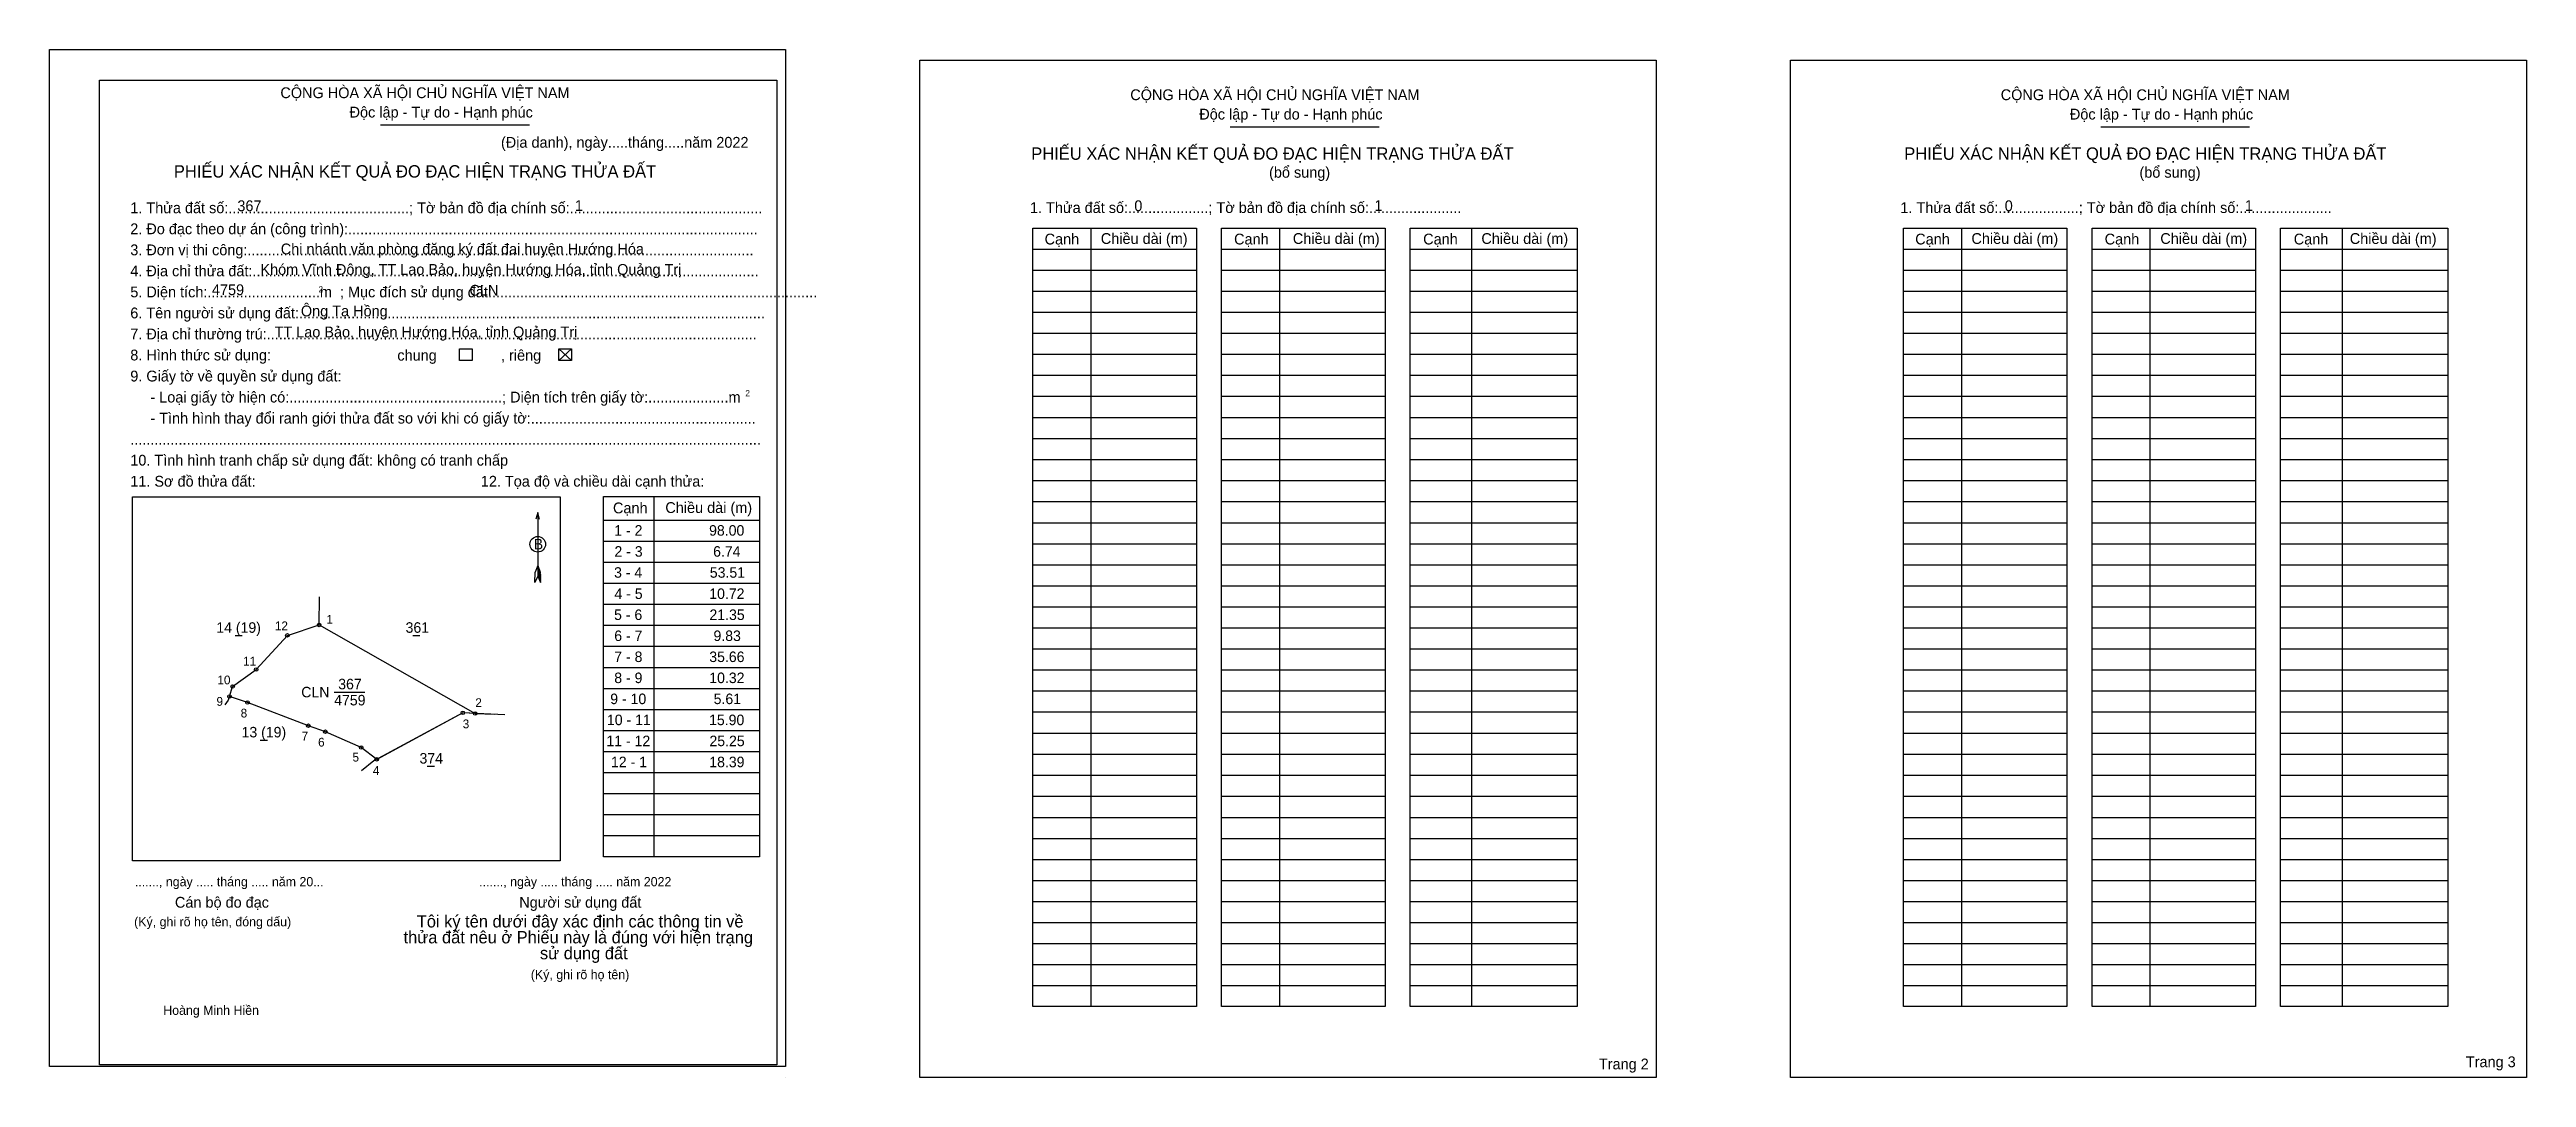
# Model space of a CAD drawing. Extents: x 538346 to 539699, y 1838072 to 1838634.
import ezdxf

# ---------------------------------------------------------------- set-up
doc = ezdxf.new("R2010")
doc.units = 0
for name, color, linetype in [('Level 1', 7, 'Continuous'), ('Level 10', 7, 'Continuous'), ('Level 11', 7, 'Continuous'), ('Level 12', 7, 'Continuous'), ('Level 13', 7, 'Continuous'), ('Level 15', 7, 'Continuous'), ('Level 2', 7, 'Continuous'), ('Level 27', 7, 'Continuous'), ('Level 3', 7, 'Continuous'), ('Level 36', 7, 'Continuous'), ('Level 48', 7, 'Continuous'), ('Level 50', 7, 'Continuous'), ('Level 52', 7, 'Continuous'), ('Level 57', 7, 'Continuous'), ('Level 6', 7, 'Continuous'), ('Level 9', 7, 'Continuous')]:
    doc.layers.add(name, color=color, linetype=linetype)

msp = doc.modelspace()

# ---------------------------------------------------------------- linework, layer by layer
at = {"layer": 'Level 1'}
for p, q in [((538346.2, 1838627.8), (538346.2, 1838627.8)), ((538821.7, 1838627.8), (538821.7, 1838627.8)), ((538527, 1838592.5), (538608.3, 1838592.5)), ((538991.2, 1838591.4), (539072.5, 1838591.4)), ((539466.8, 1838591.4), (539548.1, 1838591.4)), ((538915.1, 1838536.1), (538915.1, 1838110.4)), ((539018.1, 1838536.1), (539018.1, 1838110.4)), ((539123, 1838536.1), (539123, 1838110.4)), ((539390.6, 1838536.1), (539390.6, 1838110.4)), ((539493.6, 1838536.1), (539493.6, 1838110.4)), ((539598.6, 1838536.1), (539598.6, 1838110.4)), ((538883.4, 1838524.6), (538972.8, 1838524.6)), ((538986.5, 1838524.6), (539075.8, 1838524.6)), ((539089.5, 1838524.6), (539180.7, 1838524.6)), ((539359, 1838524.6), (539448.3, 1838524.6)), ((539462, 1838524.6), (539551.3, 1838524.6)), ((539565, 1838524.6), (539656.3, 1838524.6)), ((538883.4, 1838513.1), (538972.8, 1838513.1)), ((538883.4, 1838501.6), (538972.8, 1838501.6)), ((538986.5, 1838513.1), (539075.8, 1838513.1)), ((538986.5, 1838501.6), (539075.8, 1838501.6)), ((539089.5, 1838513.1), (539180.7, 1838513.1)), ((539089.5, 1838501.6), (539180.7, 1838501.6)), ((539359, 1838513.1), (539448.3, 1838513.1)), ((539359, 1838501.6), (539448.3, 1838501.6)), ((539462, 1838513.1), (539551.3, 1838513.1)), ((539462, 1838501.6), (539551.3, 1838501.6)), ((539565, 1838513.1), (539656.3, 1838513.1)), ((539565, 1838501.6), (539656.3, 1838501.6)), ((538883.4, 1838490.1), (538972.8, 1838490.1)), ((538986.5, 1838490.1), (539075.8, 1838490.1)), ((539089.5, 1838490.1), (539180.7, 1838490.1)), ((539359, 1838490.1), (539448.3, 1838490.1)), ((539462, 1838490.1), (539551.3, 1838490.1)), ((539565, 1838490.1), (539656.3, 1838490.1)), ((538883.4, 1838478.6), (538972.8, 1838478.6)), ((538986.5, 1838478.6), (539075.8, 1838478.6)), ((539089.5, 1838478.6), (539180.7, 1838478.6)), ((539359, 1838478.6), (539448.3, 1838478.6)), ((539462, 1838478.6), (539551.3, 1838478.6)), ((539565, 1838478.6), (539656.3, 1838478.6)), ((538624.4, 1838470), (538631.3, 1838463.6)), ((538624.4, 1838463.6), (538631.3, 1838470)), ((538883.4, 1838467.1), (538972.8, 1838467.1)), ((538986.5, 1838467.1), (539075.8, 1838467.1)), ((539089.5, 1838467.1), (539180.7, 1838467.1)), ((539359, 1838467.1), (539448.3, 1838467.1)), ((539462, 1838467.1), (539551.3, 1838467.1)), ((539565, 1838467.1), (539656.3, 1838467.1)), ((538883.4, 1838455.6), (538972.8, 1838455.6)), ((538986.5, 1838455.6), (539075.8, 1838455.6)), ((539089.5, 1838455.6), (539180.7, 1838455.6)), ((539359, 1838455.6), (539448.3, 1838455.6)), ((539462, 1838455.6), (539551.3, 1838455.6)), ((539565, 1838455.6), (539656.3, 1838455.6)), ((538883.4, 1838444.1), (538972.8, 1838444.1)), ((538883.4, 1838432.5), (538972.8, 1838432.5)), ((538986.5, 1838444.1), (539075.8, 1838444.1)), ((538986.5, 1838432.5), (539075.8, 1838432.5)), ((539089.5, 1838444.1), (539180.7, 1838444.1)), ((539089.5, 1838432.5), (539180.7, 1838432.5)), ((539359, 1838444.1), (539448.3, 1838444.1)), ((539359, 1838432.5), (539448.3, 1838432.5)), ((539462, 1838444.1), (539551.3, 1838444.1)), ((539462, 1838432.5), (539551.3, 1838432.5)), ((539565, 1838444.1), (539656.3, 1838444.1)), ((539565, 1838432.5), (539656.3, 1838432.5)), ((538883.4, 1838421), (538972.8, 1838421)), ((538986.5, 1838421), (539075.8, 1838421)), ((539089.5, 1838421), (539180.7, 1838421)), ((539359, 1838421), (539448.3, 1838421)), ((539462, 1838421), (539551.3, 1838421)), ((539565, 1838421), (539656.3, 1838421)), ((538883.4, 1838409.5), (538972.8, 1838409.5)), ((538986.5, 1838409.5), (539075.8, 1838409.5)), ((539089.5, 1838409.5), (539180.7, 1838409.5)), ((539359, 1838409.5), (539448.3, 1838409.5)), ((539462, 1838409.5), (539551.3, 1838409.5)), ((539565, 1838409.5), (539656.3, 1838409.5)), ((538883.4, 1838398), (538972.8, 1838398)), ((538986.5, 1838398), (539075.8, 1838398)), ((539089.5, 1838398), (539180.7, 1838398)), ((539359, 1838398), (539448.3, 1838398)), ((539462, 1838398), (539551.3, 1838398)), ((539565, 1838398), (539656.3, 1838398)), ((538391.5, 1838389.2), (538391.5, 1838389.2)), ((538612.9, 1838380.6), (538612.9, 1838345.8)), ((538676.4, 1838389.3), (538676.4, 1838192.3)), ((538883.4, 1838386.5), (538972.8, 1838386.5)), ((538986.5, 1838386.5), (539075.8, 1838386.5)), ((539089.5, 1838386.5), (539180.7, 1838386.5)), ((539359, 1838386.5), (539448.3, 1838386.5)), ((539462, 1838386.5), (539551.3, 1838386.5)), ((539565, 1838386.5), (539656.3, 1838386.5)), ((538648.8, 1838376.4), (538734.1, 1838376.4)), ((538648.8, 1838364.9), (538734.1, 1838364.9)), ((538883.4, 1838375), (538972.8, 1838375)), ((538986.5, 1838375), (539075.8, 1838375)), ((539089.5, 1838375), (539180.7, 1838375)), ((539359, 1838375), (539448.3, 1838375)), ((539462, 1838375), (539551.3, 1838375)), ((539565, 1838375), (539656.3, 1838375)), ((538612.9, 1838351.6), (538611.4, 1838348)), ((538612.9, 1838351.6), (538614.3, 1838348)), ((538612.9, 1838351.1), (538614.3, 1838347.5)), ((538648.8, 1838353.4), (538734.1, 1838353.4)), ((538883.4, 1838363.5), (538972.8, 1838363.5)), ((538883.4, 1838352), (538972.8, 1838352)), ((538986.5, 1838363.5), (539075.8, 1838363.5)), ((538986.5, 1838352), (539075.8, 1838352)), ((539089.5, 1838363.5), (539180.7, 1838363.5)), ((539089.5, 1838352), (539180.7, 1838352)), ((539359, 1838363.5), (539448.3, 1838363.5)), ((539359, 1838352), (539448.3, 1838352)), ((539462, 1838363.5), (539551.3, 1838363.5)), ((539462, 1838352), (539551.3, 1838352)), ((539565, 1838363.5), (539656.3, 1838363.5)), ((539565, 1838352), (539656.3, 1838352)), ((538611.3, 1838342.3), (538611.4, 1838348)), ((538612.9, 1838345.8), (538611.3, 1838342.3)), ((538612.9, 1838350.6), (538614.3, 1838347)), ((538612.9, 1838350.1), (538614.4, 1838346.5)), ((538612.9, 1838349.6), (538614.4, 1838346)), ((538612.9, 1838349.1), (538614.4, 1838345.5)), ((538612.9, 1838348.6), (538614.4, 1838344.9)), ((538612.9, 1838348.1), (538614.4, 1838344.4)), ((538612.9, 1838347.6), (538614.4, 1838343.9)), ((538612.9, 1838347.1), (538614.4, 1838343.4)), ((538612.9, 1838346.6), (538614.4, 1838342.9)), ((538612.9, 1838345.8), (538614.4, 1838342.3)), ((538614.4, 1838342.3), (538614.3, 1838348)), ((538648.8, 1838341.9), (538734.1, 1838341.9)), ((538883.4, 1838340.5), (538972.8, 1838340.5)), ((538986.5, 1838340.5), (539075.8, 1838340.5)), ((539089.5, 1838340.5), (539180.7, 1838340.5)), ((539359, 1838340.5), (539448.3, 1838340.5)), ((539462, 1838340.5), (539551.3, 1838340.5)), ((539565, 1838340.5), (539656.3, 1838340.5)), ((538648.8, 1838330.4), (538734.1, 1838330.4)), ((538883.4, 1838329), (538972.8, 1838329)), ((538986.5, 1838329), (539075.8, 1838329)), ((539089.5, 1838329), (539180.7, 1838329)), ((539359, 1838329), (539448.3, 1838329)), ((539462, 1838329), (539551.3, 1838329)), ((539565, 1838329), (539656.3, 1838329)), ((538648.8, 1838318.9), (538734.1, 1838318.9)), ((538883.4, 1838317.5), (538972.8, 1838317.5)), ((538986.5, 1838317.5), (539075.8, 1838317.5)), ((539089.5, 1838317.5), (539180.7, 1838317.5)), ((539359, 1838317.5), (539448.3, 1838317.5)), ((539462, 1838317.5), (539551.3, 1838317.5)), ((539565, 1838317.5), (539656.3, 1838317.5)), ((538648.8, 1838307.4), (538734.1, 1838307.4)), ((538883.4, 1838306), (538972.8, 1838306)), ((538986.5, 1838306), (539075.8, 1838306)), ((539089.5, 1838306), (539180.7, 1838306)), ((539359, 1838306), (539448.3, 1838306)), ((539462, 1838306), (539551.3, 1838306)), ((539565, 1838306), (539656.3, 1838306)), ((538648.8, 1838295.9), (538734.1, 1838295.9)), ((538648.8, 1838284.4), (538734.1, 1838284.4)), ((538883.4, 1838294.5), (538972.8, 1838294.5)), ((538986.5, 1838294.5), (539075.8, 1838294.5)), ((539089.5, 1838294.5), (539180.7, 1838294.5)), ((539359, 1838294.5), (539448.3, 1838294.5)), ((539462, 1838294.5), (539551.3, 1838294.5)), ((539565, 1838294.5), (539656.3, 1838294.5)), ((538648.8, 1838272.9), (538734.1, 1838272.9)), ((538883.4, 1838283), (538972.8, 1838283)), ((538883.4, 1838271.5), (538972.8, 1838271.5)), ((538986.5, 1838283), (539075.8, 1838283)), ((538986.5, 1838271.5), (539075.8, 1838271.5)), ((539089.5, 1838283), (539180.7, 1838283)), ((539089.5, 1838271.5), (539180.7, 1838271.5)), ((539359, 1838283), (539448.3, 1838283)), ((539359, 1838271.5), (539448.3, 1838271.5)), ((539462, 1838283), (539551.3, 1838283)), ((539462, 1838271.5), (539551.3, 1838271.5)), ((539565, 1838283), (539656.3, 1838283)), ((539565, 1838271.5), (539656.3, 1838271.5)), ((538648.8, 1838261.4), (538734.1, 1838261.4)), ((538883.4, 1838260), (538972.8, 1838260)), ((538986.5, 1838260), (539075.8, 1838260)), ((539089.5, 1838260), (539180.7, 1838260)), ((539359, 1838260), (539448.3, 1838260)), ((539462, 1838260), (539551.3, 1838260)), ((539565, 1838260), (539656.3, 1838260)), ((538648.8, 1838249.9), (538734.1, 1838249.9)), ((538883.4, 1838248.5), (538972.8, 1838248.5)), ((538986.5, 1838248.5), (539075.8, 1838248.5)), ((539089.5, 1838248.5), (539180.7, 1838248.5)), ((539359, 1838248.5), (539448.3, 1838248.5)), ((539462, 1838248.5), (539551.3, 1838248.5)), ((539565, 1838248.5), (539656.3, 1838248.5)), ((538648.8, 1838238.4), (538734.1, 1838238.4)), ((538883.4, 1838237), (538972.8, 1838237)), ((538986.5, 1838237), (539075.8, 1838237)), ((539089.5, 1838237), (539180.7, 1838237)), ((539359, 1838237), (539448.3, 1838237)), ((539462, 1838237), (539551.3, 1838237)), ((539565, 1838237), (539656.3, 1838237)), ((538648.8, 1838226.9), (538734.1, 1838226.9)), ((538883.4, 1838225.5), (538972.8, 1838225.5)), ((538986.5, 1838225.5), (539075.8, 1838225.5)), ((539089.5, 1838225.5), (539180.7, 1838225.5)), ((539359, 1838225.5), (539448.3, 1838225.5)), ((539462, 1838225.5), (539551.3, 1838225.5)), ((539565, 1838225.5), (539656.3, 1838225.5)), ((538648.8, 1838215.4), (538734.1, 1838215.4)), ((538648.8, 1838203.9), (538734.1, 1838203.9)), ((538883.4, 1838213.9), (538972.8, 1838213.9)), ((538883.4, 1838202.4), (538972.8, 1838202.4)), ((538986.5, 1838213.9), (539075.8, 1838213.9)), ((538986.5, 1838202.4), (539075.8, 1838202.4)), ((539089.5, 1838213.9), (539180.7, 1838213.9)), ((539089.5, 1838202.4), (539180.7, 1838202.4)), ((539359, 1838213.9), (539448.3, 1838213.9)), ((539359, 1838202.4), (539448.3, 1838202.4)), ((539462, 1838213.9), (539551.3, 1838213.9)), ((539462, 1838202.4), (539551.3, 1838202.4)), ((539565, 1838213.9), (539656.3, 1838213.9)), ((539565, 1838202.4), (539656.3, 1838202.4)), ((538625.2, 1838190.1), (538625.2, 1838190.1)), ((538883.4, 1838190.9), (538972.8, 1838190.9)), ((538986.5, 1838190.9), (539075.8, 1838190.9)), ((539089.5, 1838190.9), (539180.7, 1838190.9)), ((539359, 1838190.9), (539448.3, 1838190.9)), ((539462, 1838190.9), (539551.3, 1838190.9)), ((539565, 1838190.9), (539656.3, 1838190.9)), ((538883.4, 1838179.4), (538972.8, 1838179.4)), ((538986.5, 1838179.4), (539075.8, 1838179.4)), ((539089.5, 1838179.4), (539180.7, 1838179.4)), ((539359, 1838179.4), (539448.3, 1838179.4)), ((539462, 1838179.4), (539551.3, 1838179.4)), ((539565, 1838179.4), (539656.3, 1838179.4)), ((538883.4, 1838167.9), (538972.8, 1838167.9)), ((538986.5, 1838167.9), (539075.8, 1838167.9)), ((539089.5, 1838167.9), (539180.7, 1838167.9)), ((539359, 1838167.9), (539448.3, 1838167.9)), ((539462, 1838167.9), (539551.3, 1838167.9)), ((539565, 1838167.9), (539656.3, 1838167.9)), ((538883.4, 1838156.4), (538972.8, 1838156.4)), ((538986.5, 1838156.4), (539075.8, 1838156.4)), ((539089.5, 1838156.4), (539180.7, 1838156.4)), ((539359, 1838156.4), (539448.3, 1838156.4)), ((539462, 1838156.4), (539551.3, 1838156.4)), ((539565, 1838156.4), (539656.3, 1838156.4)), ((538883.4, 1838144.9), (538972.8, 1838144.9)), ((538986.5, 1838144.9), (539075.8, 1838144.9)), ((539089.5, 1838144.9), (539180.7, 1838144.9)), ((539359, 1838144.9), (539448.3, 1838144.9)), ((539462, 1838144.9), (539551.3, 1838144.9)), ((539565, 1838144.9), (539656.3, 1838144.9)), ((538883.4, 1838133.4), (538972.8, 1838133.4)), ((538883.4, 1838121.9), (538972.8, 1838121.9)), ((538986.5, 1838133.4), (539075.8, 1838133.4)), ((538986.5, 1838121.9), (539075.8, 1838121.9)), ((539089.5, 1838133.4), (539180.7, 1838133.4)), ((539089.5, 1838121.9), (539180.7, 1838121.9)), ((539359, 1838133.4), (539448.3, 1838133.4)), ((539359, 1838121.9), (539448.3, 1838121.9)), ((539462, 1838133.4), (539551.3, 1838133.4)), ((539462, 1838121.9), (539551.3, 1838121.9)), ((539565, 1838133.4), (539656.3, 1838133.4)), ((539565, 1838121.9), (539656.3, 1838121.9)), ((538748.3, 1838071.7), (538748.3, 1838071.7)), ((539223.8, 1838071.7), (539223.8, 1838071.7))]:
    msp.add_line(p, q, dxfattribs=at)
for points in [[(538883.4, 1838536.1), (538972.8, 1838536.1), (538972.8, 1838110.4), (538883.4, 1838110.4)], [(538986.5, 1838536.1), (539075.8, 1838536.1), (539075.8, 1838110.4), (538986.5, 1838110.4)], [(539089.5, 1838536.1), (539180.7, 1838536.1), (539180.7, 1838110.4), (539089.5, 1838110.4)], [(539359, 1838536.1), (539448.3, 1838536.1), (539448.3, 1838110.4), (539359, 1838110.4)], [(539462, 1838536.1), (539551.3, 1838536.1), (539551.3, 1838110.4), (539462, 1838110.4)], [(539565, 1838536.1), (539656.3, 1838536.1), (539656.3, 1838110.4), (539565, 1838110.4)], [(538391.5, 1838389.2), (538625.2, 1838389.2), (538625.2, 1838190.1), (538391.5, 1838190.1)], [(538648.8, 1838389.3), (538734.1, 1838389.3), (538734.1, 1838192.3), (538648.8, 1838192.3)]]:
    msp.add_lwpolyline(points, close=True, dxfattribs=at)
msp.add_lwpolyline([(538613.9, 1838376.9), (538612.9, 1838380.6), (538611.9, 1838376.9)], dxfattribs=at)
msp.add_circle((538612.9, 1838363.2), 4.25, dxfattribs=at)
at = {"layer": 'Level 10'}
msp.add_lwpolyline([(538493.5, 1838319.1), (538578.7, 1838270.7), (538572, 1838271), (538524.9, 1838245.6), (538516.4, 1838252.1), (538496.9, 1838260.7), (538487.6, 1838264), (538454.3, 1838276.7), (538444.5, 1838280), (538446.2, 1838285.4), (538459.1, 1838294.7), (538476.1, 1838313.4)], close=True, dxfattribs=at)
at = {"layer": 'Level 11'}
for centre in [(538476.1, 1838313.4), (538493.5, 1838319.1), (538493.5, 1838319.1), (538446.2, 1838285.4), (538459.1, 1838294.7), (538444.5, 1838280), (538454.3, 1838276.7), (538572, 1838271), (538578.7, 1838270.7), (538487.6, 1838264), (538496.9, 1838260.7), (538516.4, 1838252.1), (538524.9, 1838245.6)]:
    msp.add_circle(centre, 0.959, dxfattribs=at)
at = {"layer": 'Level 12'}
for p, q in [((538572, 1838271), (538523.4, 1838244.8)), ((538595, 1838270), (538572, 1838271))]:
    msp.add_line(p, q, dxfattribs=at)
at = {"layer": 'Level 15'}
for p, q in [((538443.8, 1838277.9), (538442, 1838275.5)), ((538523.4, 1838244.8), (538516.7, 1838239.3))]:
    msp.add_line(p, q, dxfattribs=at)
at = {"layer": 'Level 2'}
for points in [[(538346.2, 1838633.7), (538748.2, 1838633.7), (538748.2, 1838077.6), (538346.2, 1838077.6)], [(538821.7, 1838627.8), (539223.8, 1838627.8), (539223.8, 1838071.7), (538821.7, 1838071.7)], [(539297.3, 1838627.8), (539699.3, 1838627.8), (539699.3, 1838071.7), (539297.3, 1838071.7)]]:
    msp.add_lwpolyline(points, close=True, dxfattribs=at)
at = {"layer": 'Level 27'}
for p, q in [((538493.5, 1838319.1), (538493.7, 1838334.5)), ((538493.5, 1838319.1), (538493.7, 1838334.5)), ((538578.7, 1838270.7), (538589.3, 1838270.3))]:
    msp.add_line(p, q, dxfattribs=at)
at = {"layer": 'Level 3'}
msp.add_lwpolyline([(538373.4, 1838617), (538743.5, 1838617), (538743.5, 1838078.6), (538373.4, 1838078.6)], close=True, dxfattribs=at)
at = {"layer": 'Level 50'}
for points in [[(538570.1, 1838470), (538577, 1838470), (538577, 1838463.6), (538570.1, 1838463.6)], [(538624.4, 1838470), (538631.3, 1838470), (538631.3, 1838463.6), (538624.4, 1838463.6)]]:
    msp.add_lwpolyline(points, close=True, dxfattribs=at)
at = {"layer": 'Level 57'}
msp.add_line((538444.5, 1838280), (538443.8, 1838277.9), dxfattribs=at)
at = {"layer": 'Level 9'}
for p, q in [((538447.6, 1838313.3), (538451.5, 1838313.3)), ((538544.6, 1838313.3), (538548.5, 1838313.3)), ((538501.7, 1838282.4), (538518.4, 1838282.4)), ((538461.3, 1838256.1), (538465.3, 1838256.1)), ((538552.5, 1838241.8), (538556.5, 1838241.8))]:
    msp.add_line(p, q, dxfattribs=at)

# ---------------------------------------------------------------- texts
at = {"layer": 'Level 1'}
for s, height, p in [('CỘNG HÒA XÃ HỘI CHỦ NGHĨA VIỆT NAM', 5.906, (538472.3, 1838607.1)), ('CỘNG HÒA XÃ HỘI CHỦ NGHĨA VIỆT NAM', 5.906, (538936.6, 1838606)), ('CỘNG HÒA XÃ HỘI CHỦ NGHĨA VIỆT NAM', 5.906, (539412.1, 1838606)), ('Độc lập - Tự do - Hạnh phúc', 5.906, (538510.1, 1838596.5)), ('Độc lập - Tự do - Hạnh phúc', 5.906, (538974.3, 1838595.4)), ('Độc lập - Tự do - Hạnh phúc', 5.906, (539449.9, 1838595.4)), ('(Địa danh), ngày.....tháng.....năm 2022', 5.906, (538592.8, 1838580)), ('PHIẾU XÁC NHẬN KẾT QUẢ ĐO ĐẠC HIỆN TRẠNG THỬA ĐẤT', 6.75, (538882.5, 1838573.4)), ('PHIẾU XÁC NHẬN KẾT QUẢ ĐO ĐẠC HIỆN TRẠNG THỬA ĐẤT', 6.75, (539359.4, 1838573.4)), ('PHIẾU XÁC NHẬN KẾT QUẢ ĐO ĐẠC HIỆN TRẠNG THỬA ĐẤT', 6.75, (538414.1, 1838563.7)), ('(bổ sung)', 5.91, (539012.4, 1838563.6)), ('(bổ sung)', 5.91, (539487.9, 1838563.6)), ('1. Thửa đất số:.............................................; Tờ bản đồ địa chính số:................................................', 5.9058, (538390.3, 1838544.2)), ('1. Thửa đất số:....................; Tờ bản đồ địa chính số:.......................', 5.906, (538881.8, 1838544.3)), ('1. Thửa đất số:....................; Tờ bản đồ địa chính số:.......................', 5.906, (539357.3, 1838544.3)), ('3. Đơn vị thi công:..............................................................................................................................', 5.9058, (538390.3, 1838521.2)), ('2. Đo đạc theo dự án (công trình):......................................................................................................', 5.9058, (538390.3, 1838532.7)), ('Cạnh', 5.91, (538889.8, 1838527.1)), ('Chiều dài (m)', 5.906, (538920.5, 1838527.4)), ('Cạnh', 5.91, (538993.3, 1838527.1)), ('Chiều dài (m)', 5.906, (539025.4, 1838527.4)), ('Cạnh', 5.91, (539096.6, 1838527.1)), ('Chiều dài (m)', 5.906, (539128.4, 1838527.4)), ('Cạnh', 5.91, (539365.4, 1838527.1)), ('Chiều dài (m)', 5.906, (539396.1, 1838527.4)), ('Cạnh', 5.91, (539468.9, 1838527.1)), ('Chiều dài (m)', 5.906, (539499.3, 1838527.4)), ('Cạnh', 5.91, (539572.2, 1838527.1)), ('Chiều dài (m)', 5.906, (539602.8, 1838527.4)), ('4. Địa chỉ thửa đất:..............................................................................................................................', 5.9058, (538390.3, 1838509.7)), ('5. Diện tích:............................m  ; Mục đích sử dụng đất:.................................................................................', 5.9058, (538390.3, 1838498.2)), ('2', 3.37, (538493.1, 1838500.9)), ('6. Tên người sử dụng đất:....................................................................................................................', 5.9058, (538390.3, 1838486.7)), ('7. Địa chỉ thường trú:..........................................................................................................................', 5.9058, (538390.3, 1838475.2)), ('chung                , riêng', 5.906, (538536.2, 1838463.6)), ('9. Giấy tờ về quyền sử dụng đất:', 5.906, (538390.3, 1838452.2)), ('     - Loại giấy tờ hiện có:.....................................................; Diện tích trên giấy tờ:....................m', 5.9058, (538390.3, 1838440.7)), ('2', 3.37, (538726.3, 1838444.1)), ('     - Tình hình thay đổi ranh giới thửa đất so với khi có giấy tờ:........................................................', 5.9058, (538390.3, 1838429.2)), ('.............................................................................................................................................................', 5.9058, (538390.3, 1838417.7)), ('10. Tình hình tranh chấp sử dụng đất: không có tranh chấp', 5.906, (538390.3, 1838406.2)), ('11. Sơ đồ thửa đất:', 5.906, (538390.3, 1838394.7)), ('12. Tọa độ và chiều dài cạnh thửa:', 5.906, (538581.8, 1838394.7)), ('Cạnh', 5.91, (538654, 1838380.1)), ('Chiều dài (m)', 5.906, (538682.6, 1838380.3)), ('B', 5.75, (538610.7, 1838360.4)), ('......., ngày ..... tháng ..... năm 20...', 5.062, (538392.8, 1838176.2)), ('......., ngày ..... tháng ..... năm 2022', 5.062, (538580.9, 1838176.2)), ('Cán bộ đo đạc', 5.906, (538414.7, 1838164.5)), ('Người sử dụng đất', 5.906, (538602.8, 1838164.5)), ('(Ký, ghi rõ họ tên, đóng dấu)', 5.062, (538392.4, 1838154.3)), ('thửa đất nêu ở Phiếu này là đúng với hiện trạng', 6.711, (538539.6, 1838145)), ('Tôi ký tên dưới đây xác định các thông tin về', 6.711, (538546.8, 1838153.7)), ('sử dụng đất', 6.711, (538614.1, 1838136.3)), ('(Ký, ghi rõ họ tên)', 5.062, (538609.1, 1838125.4)), ('Hoàng Minh Hiền', 5.062, (538408.3, 1838105.9)), ('Trang 2', 5.91, (539192.6, 1838076.1)), ('Trang 3', 5.91, (539666.2, 1838077.3))]:
    msp.add_text(s, height=height, dxfattribs=at).set_placement(p)
at = {"layer": 'Level 13'}
for s, p in [('CLN', (538483.7, 1838279.5)), ('367', (538503.9, 1838283.9)), ('4759', (538501.7, 1838275.1))]:
    msp.add_text(s, height=5.75, dxfattribs=at).set_placement(p)
at = {"layer": 'Level 36'}
for s, p in [('14 (19)', (538437.3, 1838314.8)), ('361', (538540.7, 1838314.8)), ('13 (19)', (538451.1, 1838257.6)), ('374', (538548.3, 1838243.3))]:
    msp.add_text(s, height=5.75, dxfattribs=at).set_placement(p)
at = {"layer": 'Level 48'}
msp.add_text('8. Hình thức sử dụng:', height=5.906, dxfattribs=at).set_placement((538390.3, 1838463.7))
at = {"layer": 'Level 52'}
for s, p in [('1 - 2', (538654.7, 1838367.9)), ('98.00', (538706.5, 1838367.9)), ('2 - 3', (538654.8, 1838356.4)), ('6.74', (538708.7, 1838356.4)), ('3 - 4', (538654.6, 1838344.9)), ('4 - 5', (538654.8, 1838333.3)), ('53.51', (538706.9, 1838344.9)), ('10.72', (538706.6, 1838333.3)), ('5 - 6', (538654.6, 1838321.8)), ('21.35', (538706.7, 1838321.8)), ('6 - 7', (538654.7, 1838310.3)), ('9.83', (538708.9, 1838310.3)), ('7 - 8', (538654.7, 1838298.8)), ('35.66', (538706.6, 1838298.8)), ('8 - 9', (538654.7, 1838287.3)), ('10.32', (538706.6, 1838287.3)), ('10 - 11', (538650.7, 1838264.3)), ('9 - 10', (538652.5, 1838275.8)), ('15.90', (538706.5, 1838264.3)), ('5.61', (538709, 1838275.8)), ('11 - 12', (538650.4, 1838252.8)), ('25.25', (538706.7, 1838252.8)), ('12 - 1', (538652.9, 1838241.3)), ('18.39', (538706.6, 1838241.3))]:
    msp.add_text(s, height=5.75, dxfattribs=at).set_placement(p)
at = {"layer": 'Level 6'}
for s, height, p in [('367', 5.91, (538448.8, 1838545.3)), ('1', 5.91, (538633.2, 1838545.4)), ('0', 5.91, (538938.8, 1838545.3)), ('1', 5.91, (539070, 1838545.4)), ('0', 5.91, (539414.3, 1838545.3)), ('1', 5.91, (539545.5, 1838545.4)), ('Chi nhánh văn phòng đăng ký đất đai huyện Hướng Hóa', 5.906, (538472.5, 1838521.7)), ('Khóm Vĩnh Đông, TT Lao Bảo, huyện Hướng Hóa, tỉnh Quảng Trị', 5.906, (538461.4, 1838510.5)), ('4759', 5.91, (538434.9, 1838499.4)), ('CLN', 5.91, (538575.6, 1838499.1)), ('Ông Tạ Hồng', 5.906, (538483.5, 1838487.8)), ('TT Lao Bảo, huyện Hướng Hóa, tỉnh Quảng Trị', 5.906, (538469.1, 1838476.3))]:
    msp.add_text(s, height=height, dxfattribs=at).set_placement(p)
at = {"layer": 'Level 9'}
for s, p in [('1', (538497.5, 1838319.8)), ('12', (538469.3, 1838316.2)), ('11', (538451.9, 1838296.9)), ('10', (538437.9, 1838286.6)), ('9', (538437.4, 1838274.9)), ('8', (538450.6, 1838268.5)), ('2', (538578.8, 1838274.2)), ('7', (538483.9, 1838255.9)), ('6', (538492.9, 1838252.6)), ('3', (538571.9, 1838262.6)), ('5', (538511.7, 1838244.4)), ('4', (538522.8, 1838237.1))]:
    msp.add_text(s, height=4.79, dxfattribs=at).set_placement(p)

doc.saveas('drawing.dxf')
